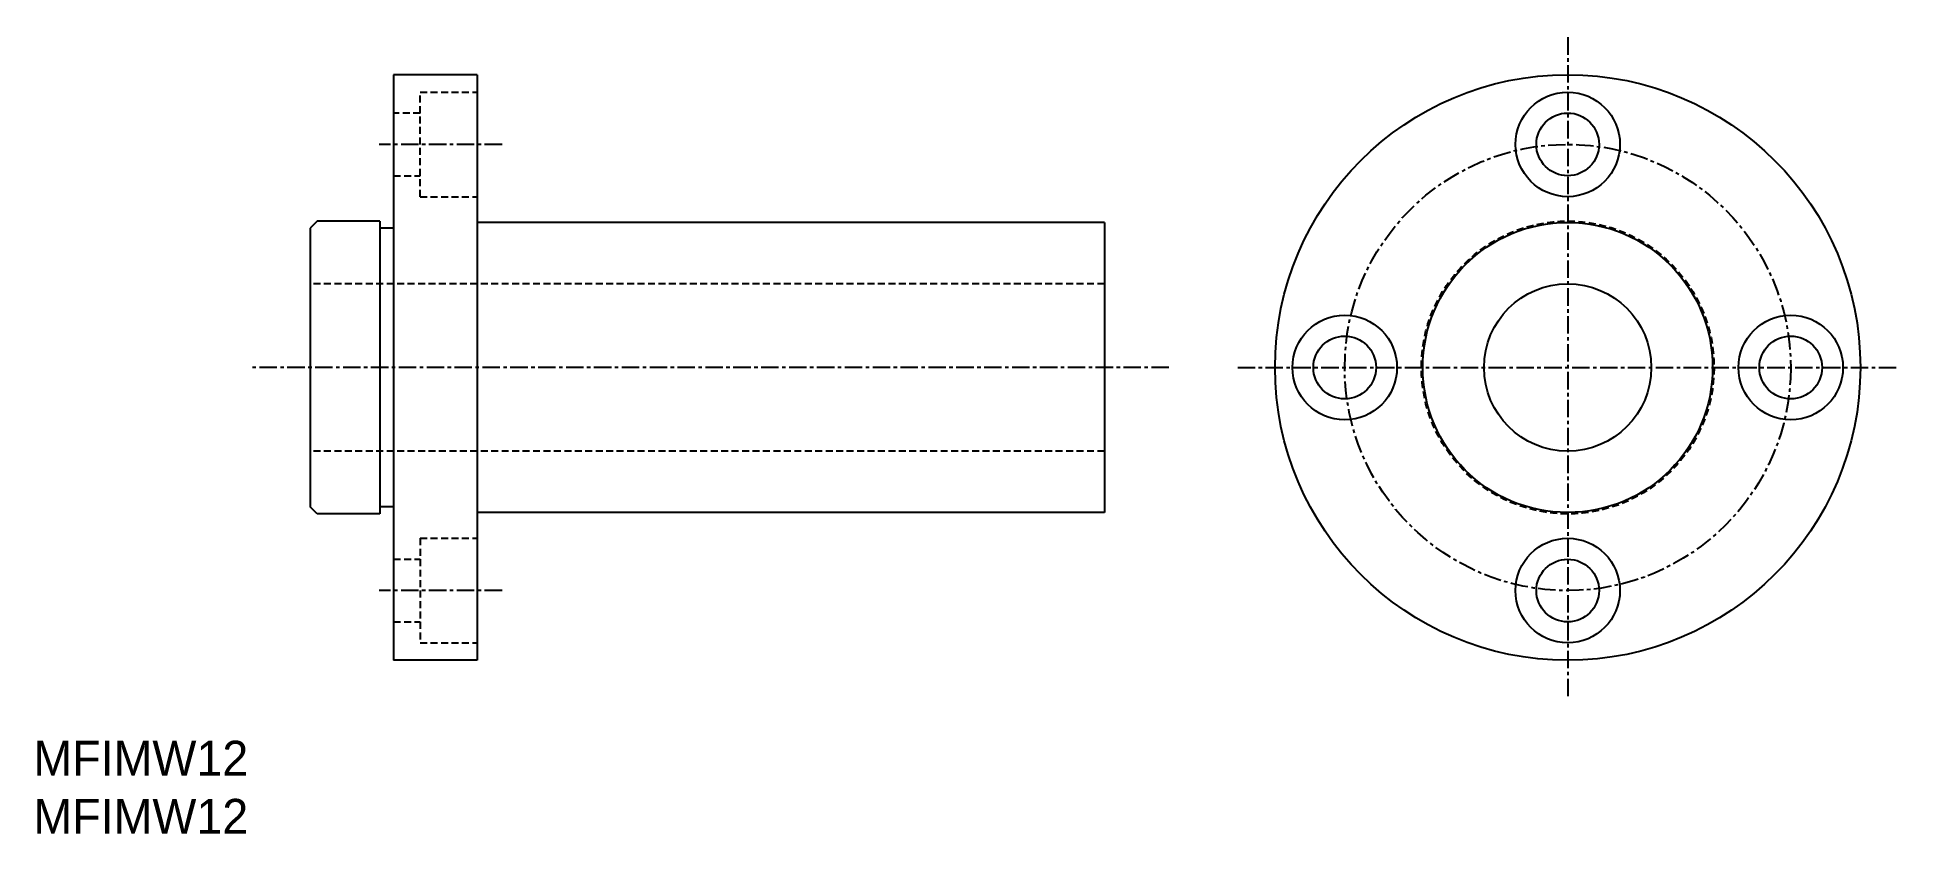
# Model space of a CAD drawing. Extents: x 10 to 144, y 10 to 67.
import ezdxf

# ---------------------------------------------------------------- set-up
doc = ezdxf.new("R2010")
doc.units = 0
doc.linetypes.add('CENTER', pattern=[2, 1.25, -0.25, 0.25, -0.25])
doc.linetypes.add('DASHED', pattern=[0.75, 0.5, -0.25])
doc.layers.get('0').update_dxf_attribs({"linetype": 'CONTINUOUS'})
doc.layers.add('CENTER', color=1, linetype='CENTER')

# ---------------------------------------------------------------- blocks, each defined once
blk = doc.blocks.new('*U2')
for p in [(187.14, 107.72), (187.14, 103.55)]:
    blk.add_text('MFIMW12', height=2.5).set_placement(p)

msp = doc.modelspace()

# ---------------------------------------------------------------- linework, layer by layer
at = {"color": 7, "linetype": 'CONTINUOUS'}
for p, q in [((35.85, 64.44), (35.85, 22.44)), ((41.85, 64.44), (35.85, 64.44)), ((41.85, 64.44), (41.85, 22.44)), ((30.35, 53.94), (29.85, 53.44)), ((29.85, 53.44), (29.85, 33.44)), ((34.85, 53.94), (30.35, 53.94)), ((34.85, 53.94), (34.85, 32.94)), ((35.85, 53.44), (34.85, 53.44)), ((86.85, 53.84), (41.85, 53.84)), ((86.85, 53.84), (86.85, 33.04)), ((30.35, 32.94), (29.85, 33.44)), ((35.85, 33.44), (34.85, 33.44)), ((34.85, 32.94), (30.35, 32.94)), ((86.85, 33.04), (41.85, 33.04)), ((41.85, 22.44), (35.85, 22.44))]:
    msp.add_line(p, q, dxfattribs=at)
at = {"color": 3, "linetype": 'DASHED'}
for p, q in [((37.75, 55.69), (37.75, 63.19)), ((37.75, 63.19), (41.85, 63.19)), ((37.75, 61.69), (35.85, 61.69)), ((35.85, 57.19), (37.75, 57.19)), ((37.75, 55.69), (41.85, 55.69)), ((86.85, 49.44), (29.85, 49.44)), ((86.85, 37.44), (29.85, 37.44)), ((37.75, 31.19), (37.75, 23.69)), ((37.75, 31.19), (41.85, 31.19)), ((35.85, 29.69), (37.75, 29.69)), ((35.85, 25.19), (37.75, 25.19)), ((37.75, 23.69), (41.85, 23.69))]:
    msp.add_line(p, q, dxfattribs=at)
at = {"color": 7, "linetype": 'CONTINUOUS'}
for centre, radius in [((120.09, 43.44), 21), ((120.09, 59.44), 3.75), ((120.09, 59.44), 2.25), ((120.09, 43.44), 10.4), ((120.09, 43.44), 6), ((104.09, 43.44), 3.75), ((136.09, 43.44), 3.75), ((104.09, 43.44), 2.25), ((136.09, 43.44), 2.25), ((120.09, 27.44), 3.75), ((120.09, 27.44), 2.25)]:
    msp.add_circle(centre, radius, dxfattribs=at)
at = {"color": 3, "linetype": 'DASHED'}
msp.add_circle((120.09, 43.44), 10.5, dxfattribs=at)
at = {"layer": 'CENTER', "color": 1, "linetype": 'CENTER'}
for p, q in [((120.09, 67.12), (120.09, 19.76)), ((43.63, 59.44), (34.81, 59.44)), ((91.47, 43.44), (25.67, 43.44)), ((96.41, 43.44), (143.77, 43.44)), ((43.63, 27.44), (34.81, 27.44))]:
    msp.add_line(p, q, dxfattribs=at)
msp.add_circle((120.09, 43.44), 16, dxfattribs=at)

# ---------------------------------------------------------------- block references
at = {"color": 7, "linetype": 'CONTINUOUS'}
msp.add_blockref('*U2', (-177.14, -93.55), dxfattribs=at)

doc.saveas('drawing.dxf')
